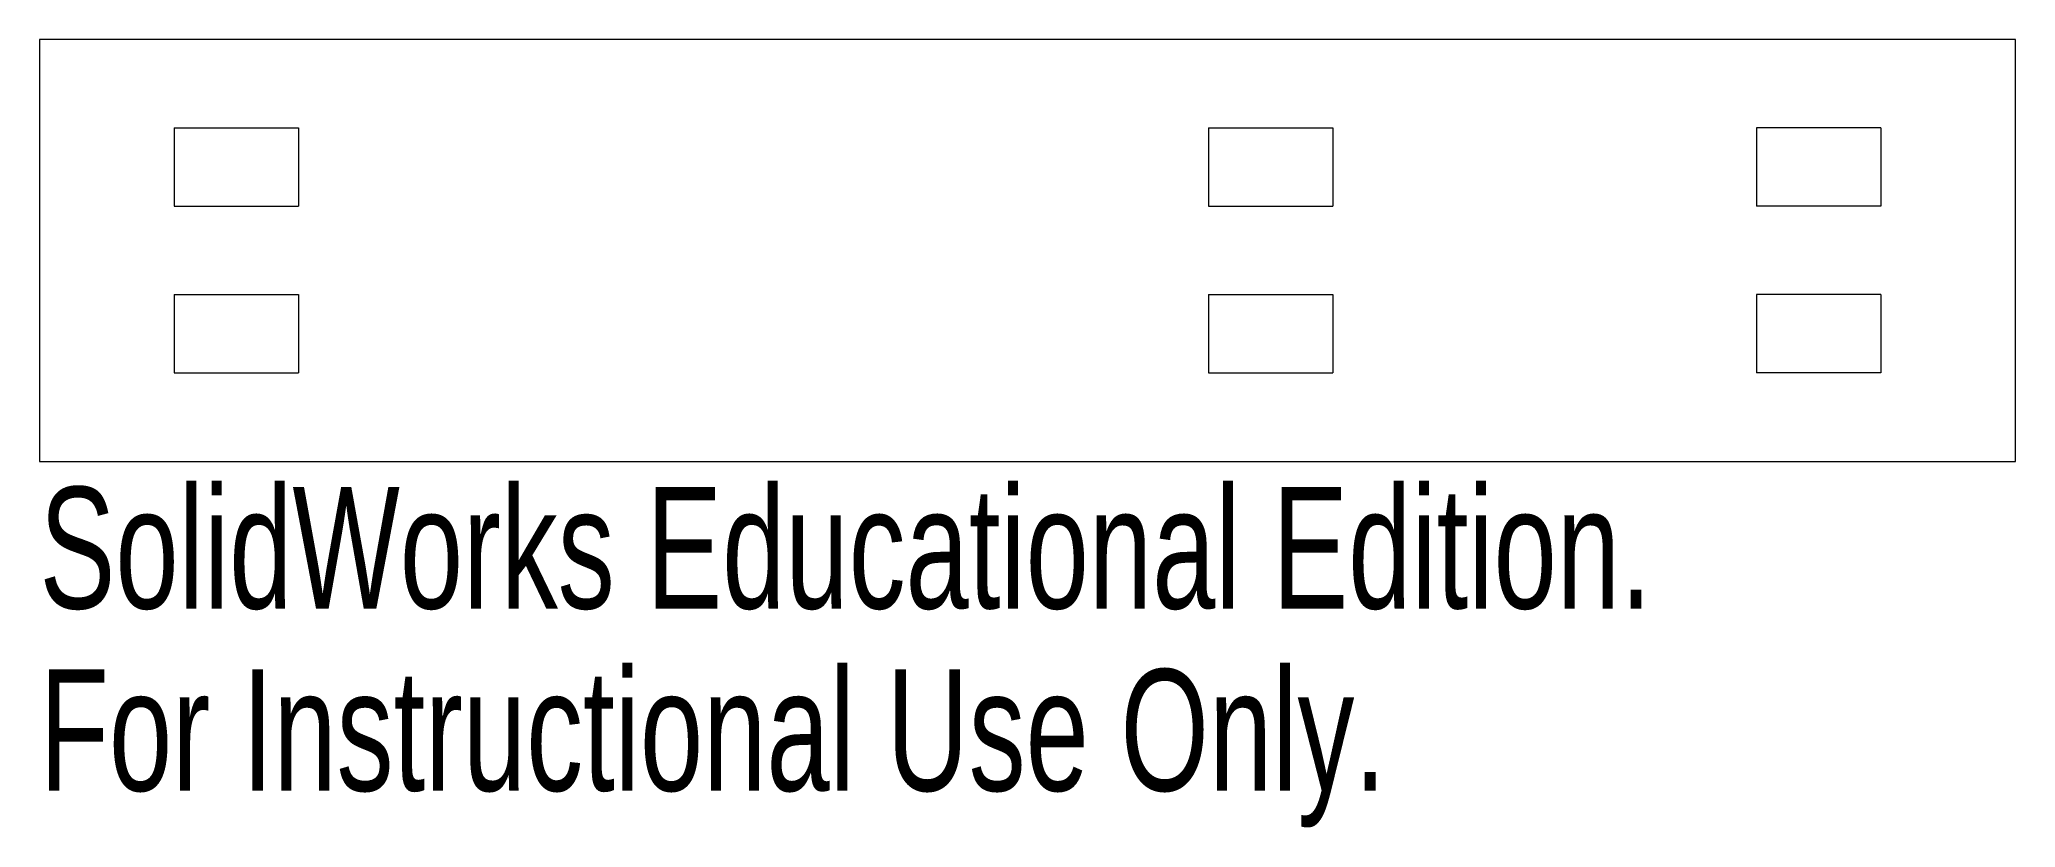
# Model space of a CAD drawing. Header units: millimetres. Extents: x -0.1 to 78.5, y -14.7 to 16.7.
import ezdxf

# ---------------------------------------------------------------- set-up
doc = ezdxf.new("R2010")
doc.units = ezdxf.units.MM
doc.styles.add('SLDTEXTSTYLE0', font='TXT', dxfattribs={"width": 0.7})

msp = doc.modelspace()

# ---------------------------------------------------------------- linework, layer by layer
at = {"color": 7, "linetype": 'Continuous', "lineweight": 15}
for p, q in [((78.5, 16.677), (-0.1, 16.677)), ((-0.1, 16.677), (-0.1, -0.1)), ((78.5, -0.1), (78.5, 16.677)), ((5.25, 13.1616), (10.2, 13.1616)), ((5.25, 13.1616), (5.25, 10.0462)), ((10.2, 13.1616), (10.2, 10.0462)), ((46.4, 13.1616), (51.35, 13.1616)), ((46.4, 13.1616), (46.4, 10.0462)), ((51.35, 13.1616), (51.35, 10.0462)), ((68.2, 13.1616), (68.2, 10.0462)), ((73.15, 13.1616), (68.2, 13.1616)), ((73.15, 13.1616), (73.15, 10.0462)), ((5.25, 10.0462), (10.2, 10.0462)), ((46.4, 10.0462), (51.35, 10.0462)), ((73.15, 10.0462), (68.2, 10.0462)), ((5.25, 6.5308), (10.2, 6.5308)), ((5.25, 6.5308), (5.25, 3.4154)), ((10.2, 6.5308), (10.2, 3.4154)), ((46.4, 6.5308), (51.35, 6.5308)), ((46.4, 6.5308), (46.4, 3.4154)), ((51.35, 6.5308), (51.35, 3.4154)), ((68.2, 6.5308), (68.2, 3.4154)), ((73.15, 6.5308), (68.2, 6.5308)), ((73.15, 6.5308), (73.15, 3.4154)), ((5.25, 3.4154), (10.2, 3.4154)), ((46.4, 3.4154), (51.35, 3.4154)), ((73.15, 3.4154), (68.2, 3.4154)), ((-0.1, -0.1), (78.5, -0.1))]:
    msp.add_line(p, q, dxfattribs=at)

# ---------------------------------------------------------------- texts
at = {"color": 7, "linetype": 'Continuous', "char_height": 4.83362, "attachment_point": 1, "style": 'SLDTEXTSTYLE0'}
for s, insert in [('SolidWorks Educational Edition.', (-0.1, -1.1196)), ('For Instructional Use Only.', (-0.1, -8.37))]:
    msp.add_mtext(s, dxfattribs=dict(at, insert=insert))

doc.saveas('drawing.dxf')
